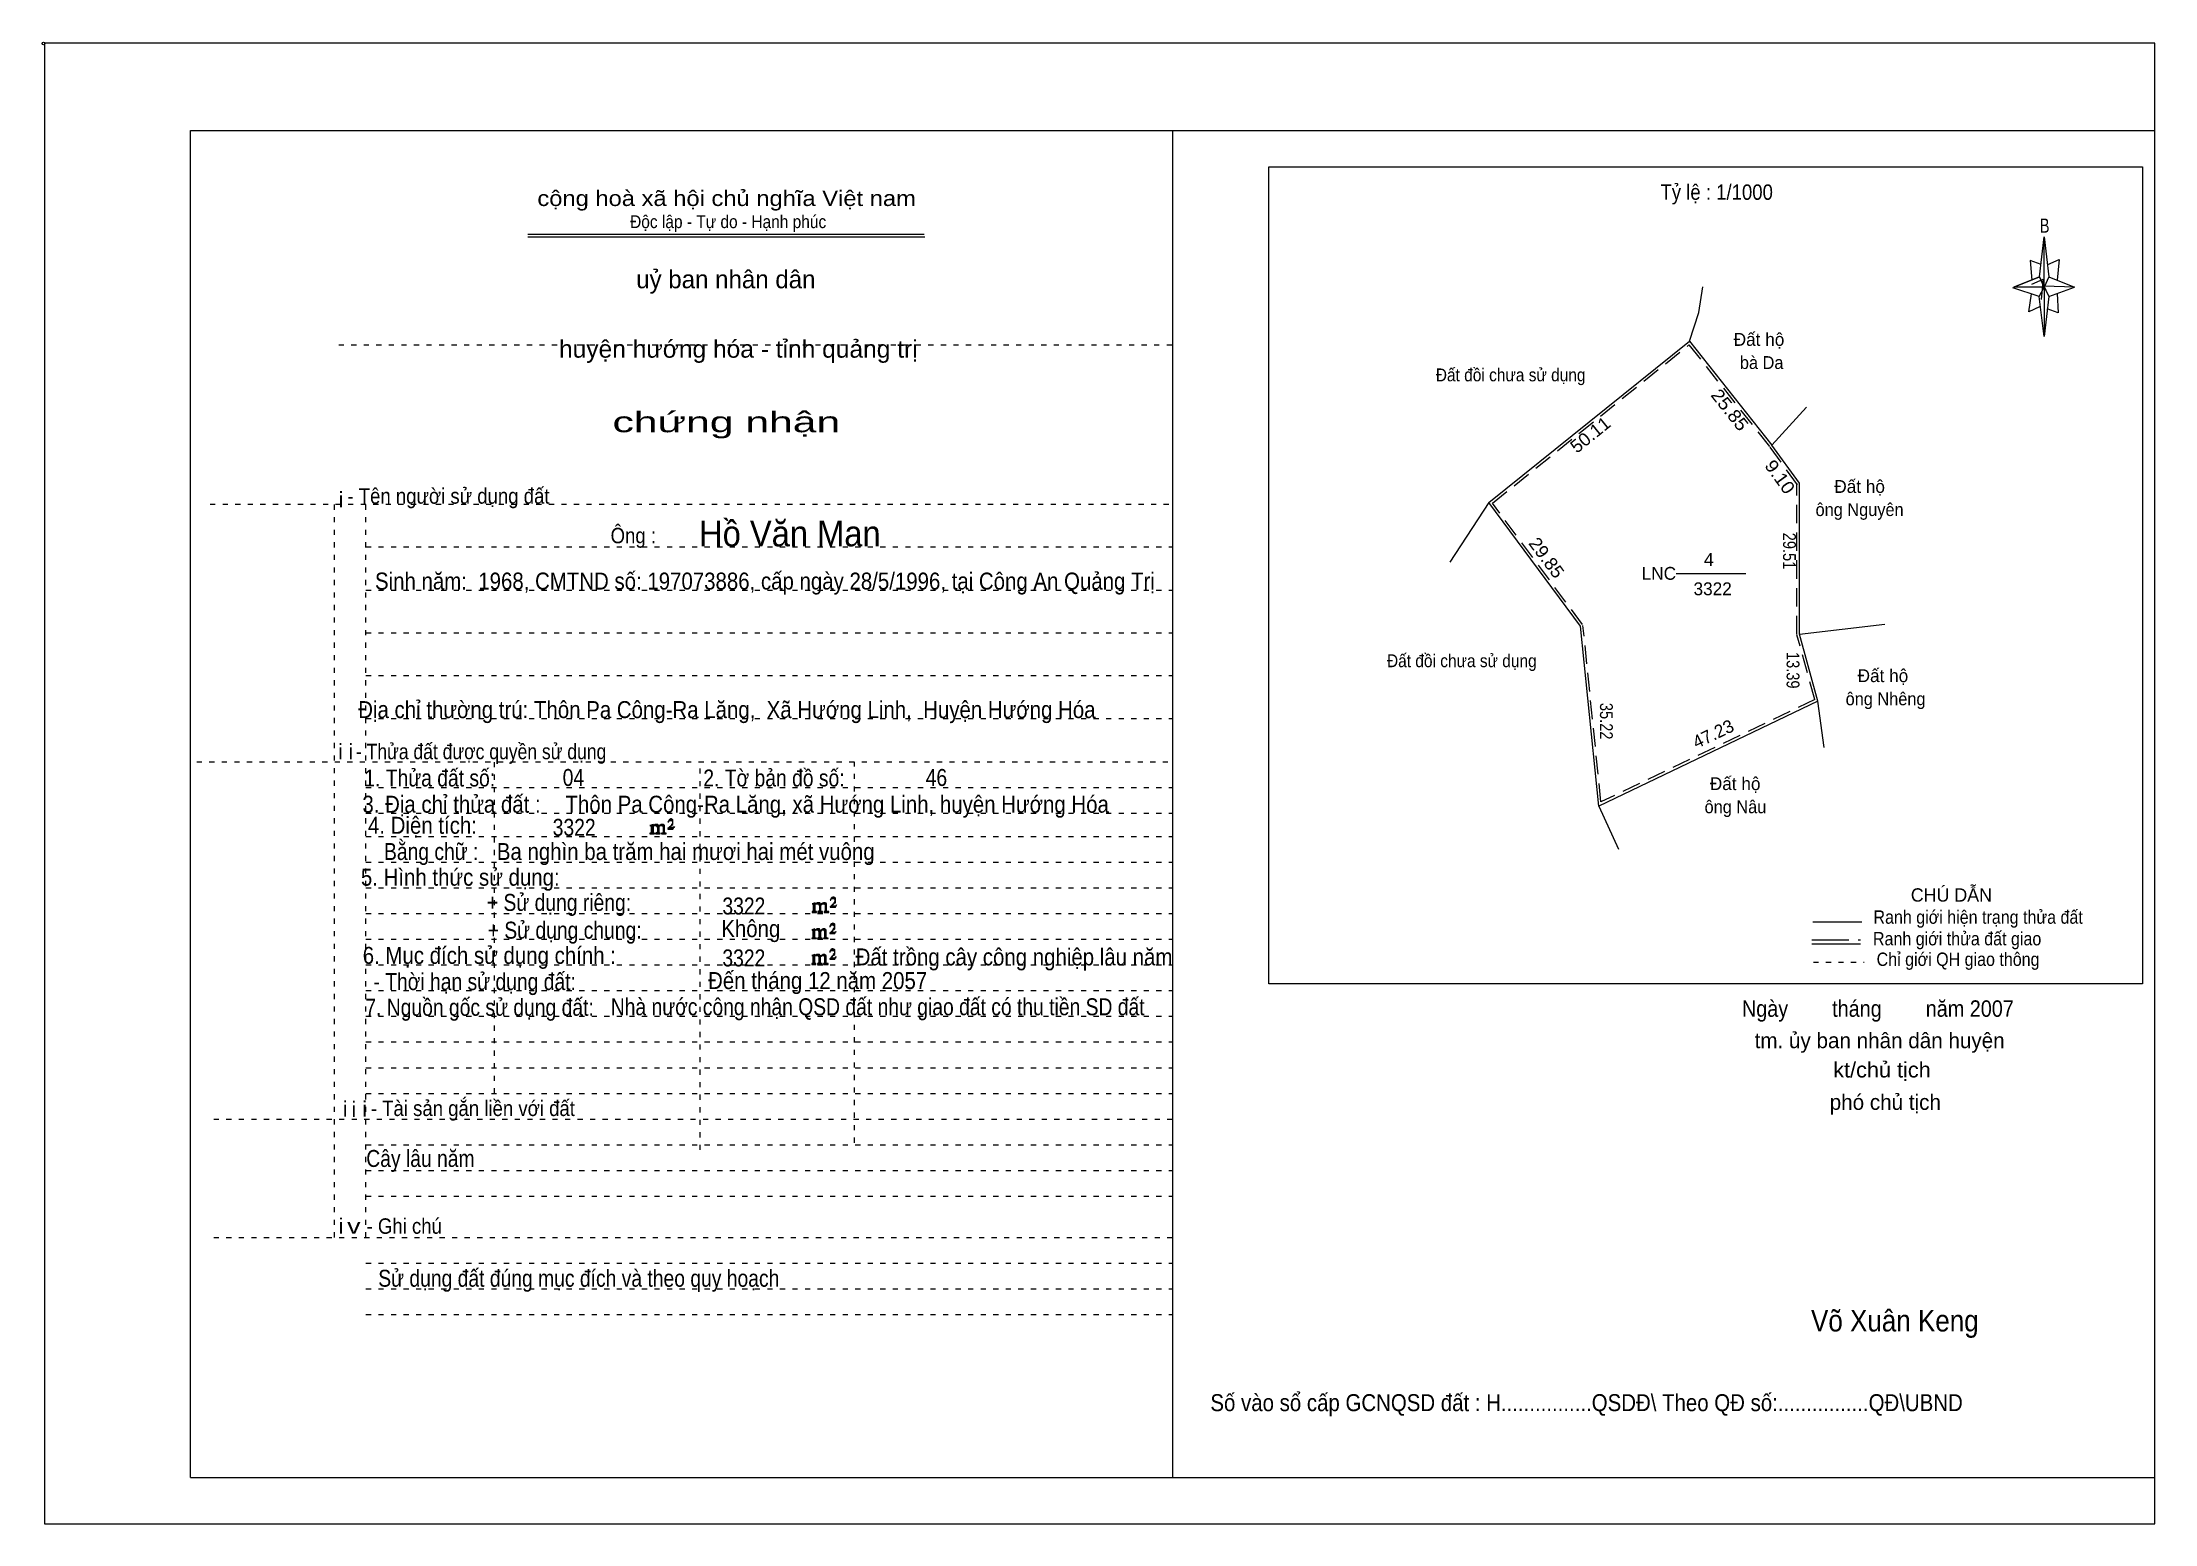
# Model space of a CAD drawing. Header units: centimetres. Extents: x -1.6 to 39.5, y -3.3 to 25.5.
import ezdxf
from ezdxf.enums import TextEntityAlignment as Align

# ---------------------------------------------------------------- set-up
doc = ezdxf.new("R2010")
doc.units = ezdxf.units.CM
doc.header["$LTSCALE"] = 0.12
for name, pattern in [('DOTTED', [1.5, 0.3, -1.2]), ('LONG_DASHED', [7.5, 6, -1.5]), ('MEDIUM_DASHED', [4.5, 3, -1.5])]:
    doc.linetypes.add(name, pattern=pattern)
for name, color, linetype, lineweight in [('1', 7, 'DOTTED', 13), ('10', 7, 'Continuous', 13), ('13', 7, 'Continuous', 13), ('4', 7, 'Continuous', 13), ('5', 7, 'Continuous', 13), ('50', 7, 'Continuous', 13)]:
    doc.layers.add(name, color=color, linetype=linetype, lineweight=lineweight)
doc.layers.add('30', color=7, linetype='Continuous')

msp = doc.modelspace()

# ---------------------------------------------------------------- hatches: boundary and pattern name
at = {"layer": '50'}
for points in [[(10.27, 10.13), (10.27, 10.12), (10.27, 10.11), (10.25, 10.11), (10.24, 10.11), (10.24, 10.1), (10.33, 10.1), (10.33, 10.11), (10.32, 10.11), (10.31, 10.11), (10.31, 10.12), (10.31, 10.13), (10.31, 10.24), (10.31, 10.25), (10.32, 10.26), (10.34, 10.26), (10.35, 10.26), (10.36, 10.26), (10.37, 10.25), (10.39, 10.22), (10.39, 10.13), (10.37, 10.12), (10.37, 10.11), (10.36, 10.11), (10.35, 10.11), (10.35, 10.1), (10.44, 10.1), (10.44, 10.11), (10.43, 10.11), (10.42, 10.11), (10.42, 10.12), (10.42, 10.13), (10.42, 10.24), (10.44, 10.26), (10.45, 10.26), (10.46, 10.26), (10.49, 10.26), (10.49, 10.25), (10.5, 10.24), (10.5, 10.22), (10.5, 10.13), (10.5, 10.12), (10.49, 10.11), (10.49, 10.11), (10.47, 10.11), (10.47, 10.1), (10.56, 10.1), (10.56, 10.11), (10.55, 10.11), (10.54, 10.11), (10.53, 10.12), (10.53, 10.13), (10.53, 10.2), (10.53, 10.25), (10.53, 10.26), (10.52, 10.27), (10.5, 10.28), (10.47, 10.28), (10.46, 10.28), (10.44, 10.27), (10.41, 10.25), (10.41, 10.26), (10.4, 10.28), (10.39, 10.28), (10.37, 10.28), (10.35, 10.28), (10.34, 10.28), (10.32, 10.26), (10.31, 10.26), (10.31, 10.25), (10.31, 10.25), (10.31, 10.26), (10.31, 10.28), (10.24, 10.26), (10.24, 10.26), (10.25, 10.26), (10.27, 10.25), (10.27, 10.24), (10.27, 10.23)], [(10.69, 10.19), (10.72, 10.24), (10.72, 10.24), (10.71, 10.22), (10.69, 10.22), (10.68, 10.22), (10.63, 10.22), (10.66, 10.26), (10.67, 10.27), (10.69, 10.28), (10.69, 10.3), (10.69, 10.32), (10.69, 10.34), (10.69, 10.35), (10.69, 10.37), (10.68, 10.38), (10.67, 10.38), (10.66, 10.39), (10.65, 10.39), (10.63, 10.38), (10.63, 10.38), (10.62, 10.37), (10.61, 10.35), (10.59, 10.33), (10.61, 10.33), (10.61, 10.35), (10.62, 10.35), (10.63, 10.36), (10.65, 10.36), (10.66, 10.36), (10.67, 10.35), (10.68, 10.35), (10.68, 10.32), (10.68, 10.3), (10.66, 10.28), (10.66, 10.26), (10.65, 10.25), (10.59, 10.2), (10.59, 10.19)], [(13.42, 8.61), (13.42, 8.6), (13.42, 8.59), (13.41, 8.59), (13.4, 8.59), (13.4, 8.57), (13.48, 8.57), (13.48, 8.59), (13.47, 8.59), (13.46, 8.59), (13.46, 8.6), (13.46, 8.61), (13.46, 8.72), (13.46, 8.73), (13.47, 8.74), (13.5, 8.74), (13.51, 8.74), (13.52, 8.74), (13.53, 8.73), (13.54, 8.69), (13.54, 8.61), (13.53, 8.6), (13.53, 8.59), (13.52, 8.59), (13.51, 8.59), (13.51, 8.57), (13.6, 8.57), (13.6, 8.59), (13.58, 8.59), (13.57, 8.59), (13.57, 8.6), (13.57, 8.61), (13.57, 8.72), (13.6, 8.74), (13.61, 8.74), (13.62, 8.74), (13.64, 8.74), (13.64, 8.73), (13.65, 8.72), (13.65, 8.69), (13.65, 8.61), (13.65, 8.6), (13.64, 8.59), (13.64, 8.59), (13.63, 8.59), (13.63, 8.57), (13.72, 8.57), (13.72, 8.59), (13.7, 8.59), (13.69, 8.59), (13.68, 8.6), (13.68, 8.61), (13.68, 8.68), (13.68, 8.73), (13.68, 8.74), (13.67, 8.75), (13.65, 8.76), (13.63, 8.76), (13.62, 8.76), (13.6, 8.75), (13.56, 8.73), (13.56, 8.74), (13.55, 8.76), (13.54, 8.76), (13.53, 8.76), (13.51, 8.76), (13.5, 8.76), (13.47, 8.74), (13.46, 8.74), (13.46, 8.73), (13.46, 8.73), (13.46, 8.74), (13.46, 8.76), (13.4, 8.74), (13.4, 8.74), (13.41, 8.74), (13.42, 8.73), (13.42, 8.72), (13.42, 8.71)], [(13.85, 8.67), (13.87, 8.72), (13.87, 8.72), (13.86, 8.69), (13.85, 8.69), (13.84, 8.69), (13.78, 8.69), (13.82, 8.74), (13.83, 8.75), (13.85, 8.76), (13.85, 8.78), (13.85, 8.79), (13.85, 8.82), (13.85, 8.83), (13.85, 8.85), (13.84, 8.86), (13.83, 8.86), (13.82, 8.87), (13.8, 8.87), (13.78, 8.86), (13.78, 8.86), (13.77, 8.85), (13.76, 8.83), (13.75, 8.81), (13.76, 8.81), (13.76, 8.83), (13.77, 8.83), (13.78, 8.84), (13.8, 8.84), (13.82, 8.84), (13.83, 8.83), (13.84, 8.83), (13.84, 8.79), (13.84, 8.78), (13.82, 8.76), (13.82, 8.74), (13.8, 8.73), (13.75, 8.68), (13.75, 8.67)], [(13.41, 8.09), (13.41, 8.08), (13.41, 8.07), (13.4, 8.07), (13.39, 8.07), (13.39, 8.06), (13.48, 8.06), (13.48, 8.07), (13.47, 8.07), (13.45, 8.07), (13.45, 8.08), (13.45, 8.09), (13.45, 8.2), (13.45, 8.21), (13.47, 8.23), (13.49, 8.23), (13.5, 8.23), (13.51, 8.23), (13.52, 8.21), (13.53, 8.18), (13.53, 8.09), (13.52, 8.08), (13.52, 8.07), (13.51, 8.07), (13.5, 8.07), (13.5, 8.06), (13.59, 8.06), (13.59, 8.07), (13.58, 8.07), (13.57, 8.07), (13.57, 8.08), (13.57, 8.09), (13.57, 8.2), (13.59, 8.23), (13.6, 8.23), (13.61, 8.23), (13.63, 8.23), (13.63, 8.21), (13.64, 8.2), (13.64, 8.18), (13.64, 8.09), (13.64, 8.08), (13.63, 8.07), (13.63, 8.07), (13.62, 8.07), (13.62, 8.06), (13.71, 8.06), (13.71, 8.07), (13.7, 8.07), (13.69, 8.07), (13.67, 8.08), (13.67, 8.09), (13.67, 8.17), (13.67, 8.21), (13.67, 8.23), (13.66, 8.24), (13.64, 8.25), (13.62, 8.25), (13.61, 8.25), (13.59, 8.24), (13.55, 8.21), (13.55, 8.23), (13.54, 8.25), (13.53, 8.25), (13.52, 8.25), (13.5, 8.25), (13.49, 8.25), (13.47, 8.23), (13.45, 8.23), (13.45, 8.21), (13.45, 8.21), (13.45, 8.23), (13.45, 8.25), (13.39, 8.23), (13.39, 8.23), (13.4, 8.23), (13.41, 8.21), (13.41, 8.2), (13.41, 8.19)], [(13.84, 8.16), (13.86, 8.2), (13.86, 8.2), (13.85, 8.18), (13.84, 8.18), (13.83, 8.18), (13.77, 8.18), (13.81, 8.23), (13.82, 8.24), (13.84, 8.25), (13.84, 8.27), (13.84, 8.28), (13.84, 8.3), (13.84, 8.31), (13.84, 8.34), (13.83, 8.35), (13.82, 8.35), (13.81, 8.36), (13.8, 8.36), (13.77, 8.35), (13.77, 8.35), (13.76, 8.34), (13.75, 8.31), (13.74, 8.29), (13.75, 8.29), (13.75, 8.31), (13.76, 8.31), (13.77, 8.33), (13.8, 8.33), (13.81, 8.33), (13.82, 8.31), (13.83, 8.31), (13.83, 8.28), (13.83, 8.27), (13.81, 8.25), (13.81, 8.23), (13.8, 8.21), (13.74, 8.17), (13.74, 8.16)], [(13.84, 7.66), (13.86, 7.71), (13.86, 7.71), (13.85, 7.68), (13.84, 7.68), (13.83, 7.68), (13.77, 7.68), (13.81, 7.73), (13.82, 7.74), (13.84, 7.75), (13.84, 7.77), (13.84, 7.78), (13.84, 7.81), (13.84, 7.82), (13.84, 7.84), (13.83, 7.85), (13.82, 7.85), (13.81, 7.86), (13.79, 7.86), (13.77, 7.85), (13.77, 7.85), (13.76, 7.84), (13.75, 7.82), (13.74, 7.8), (13.75, 7.8), (13.75, 7.82), (13.76, 7.82), (13.77, 7.83), (13.79, 7.83), (13.81, 7.83), (13.82, 7.82), (13.83, 7.82), (13.83, 7.78), (13.83, 7.77), (13.81, 7.75), (13.81, 7.73), (13.79, 7.72), (13.74, 7.67), (13.74, 7.66)], [(13.41, 7.6), (13.41, 7.59), (13.41, 7.58), (13.4, 7.58), (13.39, 7.58), (13.39, 7.56), (13.47, 7.56), (13.47, 7.58), (13.46, 7.58), (13.45, 7.58), (13.45, 7.59), (13.45, 7.6), (13.45, 7.71), (13.45, 7.72), (13.46, 7.73), (13.49, 7.73), (13.5, 7.73), (13.51, 7.73), (13.52, 7.72), (13.53, 7.68), (13.53, 7.6), (13.52, 7.59), (13.52, 7.58), (13.51, 7.58), (13.5, 7.58), (13.5, 7.56), (13.59, 7.56), (13.59, 7.58), (13.57, 7.58), (13.56, 7.58), (13.56, 7.59), (13.56, 7.6), (13.56, 7.71), (13.59, 7.73), (13.6, 7.73), (13.61, 7.73), (13.63, 7.73), (13.63, 7.72), (13.64, 7.71), (13.64, 7.68), (13.64, 7.6), (13.64, 7.59), (13.63, 7.58), (13.63, 7.58), (13.62, 7.58), (13.62, 7.56), (13.71, 7.56), (13.71, 7.58), (13.69, 7.58), (13.68, 7.58), (13.67, 7.59), (13.67, 7.6), (13.67, 7.67), (13.67, 7.72), (13.67, 7.73), (13.66, 7.74), (13.64, 7.75), (13.62, 7.75), (13.61, 7.75), (13.59, 7.74), (13.55, 7.72), (13.55, 7.73), (13.54, 7.75), (13.53, 7.75), (13.52, 7.75), (13.5, 7.75), (13.49, 7.75), (13.46, 7.73), (13.45, 7.73), (13.45, 7.72), (13.45, 7.72), (13.45, 7.73), (13.45, 7.75), (13.39, 7.73), (13.39, 7.73), (13.4, 7.73), (13.41, 7.72), (13.41, 7.71), (13.41, 7.7)]]:
    msp.add_hatch(color=256, dxfattribs=at).paths.add_polyline_path(points)

# ---------------------------------------------------------------- linework, layer by layer
at = {"layer": '1', "linetype": 'Continuous'}
for p, q in [((1.31, -2.42), (1.31, 23.78)), ((1.31, 23.78), (39.51, 23.78)), ((20.41, -2.42), (20.41, 23.78)), ((39.51, -2.42), (39.51, 23.78)), ((7.87, 21.76), (15.58, 21.76)), ((7.87, 21.71), (15.59, 21.71)), ((37.26, 20.55), (36.75, 20.72)), ((1.31, -2.42), (39.51, -2.42))]:
    msp.add_line(p, q, dxfattribs=at)
at = {"layer": '1'}
for p, q in [((4.19, 19.61), (20.41, 19.61)), ((1.69, 16.51), (20.41, 16.51)), ((4.11, 2.25), (4.11, 16.51)), ((4.72, 2.25), (4.72, 16.51)), ((4.72, 15.68), (20.41, 15.68)), ((4.72, 14.84), (20.41, 14.84)), ((4.72, 14.01), (20.41, 14.01)), ((4.72, 13.18), (20.41, 13.18)), ((4.72, 12.34), (20.41, 12.34)), ((1.43, 11.5), (20.41, 11.5)), ((7.22, 5.05), (7.22, 11.5)), ((11.22, 3.95), (11.22, 11.5)), ((14.22, 4.09), (14.22, 11.5)), ((4.72, 11), (20.41, 11)), ((4.72, 10.5), (20.41, 10.5)), ((4.72, 10.05), (20.41, 10.05)), ((4.72, 9.55), (20.41, 9.55)), ((4.72, 9.05), (20.41, 9.05)), ((4.72, 8.55), (20.41, 8.55)), ((4.72, 8.05), (20.41, 8.05)), ((4.72, 7.55), (20.41, 7.55)), ((4.72, 7.05), (20.41, 7.05)), ((4.72, 6.55), (20.41, 6.55)), ((4.72, 6.05), (20.41, 6.05)), ((4.72, 5.55), (20.41, 5.55)), ((4.72, 5.05), (20.41, 5.05)), ((1.76, 4.55), (20.41, 4.55)), ((4.72, 4.05), (20.41, 4.05)), ((4.72, 3.55), (20.41, 3.55)), ((4.72, 3.05), (20.41, 3.05)), ((1.76, 2.25), (20.41, 2.25)), ((4.72, 1.75), (20.41, 1.75)), ((4.72, 1.25), (20.41, 1.25)), ((4.72, 0.75), (20.41, 0.75))]:
    msp.add_line(p, q, dxfattribs=at)
at = {"layer": '1', "linetype": 'Continuous'}
msp.add_lwpolyline([(-1.53, -3.32), (39.51, -3.32), (39.51, 25.48), (-1.53, 25.48)], close=True, dxfattribs=at)
msp.add_lwpolyline([(37.27, 20.35), (37.06, 20.25), (37.11, 20.6)], dxfattribs=at)
at = {"layer": '10'}
for p, q in [((26.56, 16.54), (30.46, 19.68)), ((30.46, 19.68), (32.06, 17.66)), ((32.06, 17.66), (32.74, 18.4)), ((26.56, 16.54), (25.8, 15.38)), ((28.34, 14.14), (26.56, 16.54)), ((28.7, 10.64), (28.34, 14.14)), ((32.6, 13.98), (34.26, 14.18)), ((32.96, 12.68), (28.7, 10.64)), ((33.08, 11.78), (32.96, 12.68)), ((28.7, 10.64), (29.08, 9.8))]:
    msp.add_line(p, q, dxfattribs=at)
at = {"layer": '10', "linetype": 'MEDIUM_DASHED'}
for p, q in [((26.63, 16.53), (30.45, 19.61)), ((30.45, 19.61), (32.02, 17.63)), ((32.56, 16.89), (32.02, 17.63)), ((32.55, 13.98), (32.55, 16.92)), ((28.38, 14.17), (26.63, 16.53)), ((28.74, 10.72), (28.39, 14.15)), ((32.9, 12.71), (32.55, 13.97)), ((32.9, 12.71), (28.74, 10.72))]:
    msp.add_line(p, q, dxfattribs=at)
at = {"layer": '10'}
for points in [[(30.46, 19.68), (30.64, 20.24), (30.72, 20.74)], [(32.96, 12.68), (32.6, 13.98), (32.6, 16.92), (32.06, 17.66)]]:
    msp.add_lwpolyline(points, dxfattribs=at)
at = {"layer": '13'}
msp.add_line((30.2, 15.16), (31.56, 15.16), dxfattribs=at)
at = {"layer": '4'}
for p, q in [((32.86, 8.39), (33.81, 8.39)), ((32.84, 7.96), (33.79, 7.96))]:
    msp.add_line(p, q, dxfattribs=at)
at = {"layer": '4', "linetype": 'LONG_DASHED'}
msp.add_line((32.84, 8.04), (33.79, 8.04), dxfattribs=at)
at = {"layer": '4', "linetype": 'DOTTED'}
msp.add_line((32.87, 7.6), (33.86, 7.6), dxfattribs=at)
at = {"layer": '4'}
msp.add_lwpolyline([(22.28, 23.07), (39.27, 23.07), (39.27, 7.18), (22.28, 7.18)], close=True, dxfattribs=at)
msp.add_circle((-1.55, 25.47), 0.025, dxfattribs=at)
at = {"layer": '5'}
for p, q in [((37.27, 20.93), (37.36, 21.71)), ((37.45, 20.55), (37.36, 19.77)), ((37.45, 20.93), (37.95, 20.73)), ((37.61, 20.61), (37.63, 20.23)), ((37.63, 20.23), (37.42, 20.31))]:
    msp.add_line(p, q, dxfattribs=at)
for points in [[(37.36, 21.71), (37.45, 20.93), (37.36, 20.73)], [(37.36, 20.73), (36.77, 20.73), (37.27, 20.93), (37.45, 20.55), (37.95, 20.73), (37.36, 20.75)], [(37.36, 20.73), (37.36, 19.77), (37.26, 20.55)]]:
    msp.add_lwpolyline(points, close=True, dxfattribs=at)
for points in [[(37.3, 21.17), (37.09, 21.25), (37.12, 20.87)], [(37.43, 21.17), (37.65, 21.27), (37.61, 20.87)], [(37.36, 20.73), (37.27, 20.93), (36.77, 20.73)], [(37.12, 20.79), (37.34, 20.89), (37.3, 20.49)], [(37.36, 20.73), (37.45, 20.55), (37.95, 20.73)]]:
    msp.add_lwpolyline(points, dxfattribs=at)
at = {"layer": '50'}
for points in [[(10.27, 10.13), (10.27, 10.12), (10.27, 10.11), (10.25, 10.11), (10.24, 10.11), (10.24, 10.1), (10.33, 10.1), (10.33, 10.11), (10.32, 10.11), (10.31, 10.11), (10.31, 10.12), (10.31, 10.13), (10.31, 10.24), (10.31, 10.25), (10.32, 10.26), (10.34, 10.26), (10.35, 10.26), (10.36, 10.26), (10.37, 10.25), (10.39, 10.22), (10.39, 10.13), (10.37, 10.12), (10.37, 10.11), (10.36, 10.11), (10.35, 10.11), (10.35, 10.1), (10.44, 10.1), (10.44, 10.11), (10.43, 10.11), (10.42, 10.11), (10.42, 10.12), (10.42, 10.13), (10.42, 10.24), (10.44, 10.26), (10.45, 10.26), (10.46, 10.26), (10.49, 10.26), (10.49, 10.25), (10.5, 10.24), (10.5, 10.22), (10.5, 10.13), (10.5, 10.12), (10.49, 10.11), (10.49, 10.11), (10.47, 10.11), (10.47, 10.1), (10.56, 10.1), (10.56, 10.11), (10.55, 10.11), (10.54, 10.11), (10.53, 10.12), (10.53, 10.13), (10.53, 10.2), (10.53, 10.25), (10.53, 10.26), (10.52, 10.27), (10.5, 10.28), (10.47, 10.28), (10.46, 10.28), (10.44, 10.27), (10.41, 10.25), (10.41, 10.26), (10.4, 10.28), (10.39, 10.28), (10.37, 10.28), (10.35, 10.28), (10.34, 10.28), (10.32, 10.26), (10.31, 10.26), (10.31, 10.25), (10.31, 10.25), (10.31, 10.26), (10.31, 10.28), (10.24, 10.26), (10.24, 10.26), (10.25, 10.26), (10.27, 10.25), (10.27, 10.24), (10.27, 10.23)], [(10.69, 10.19), (10.72, 10.24), (10.72, 10.24), (10.71, 10.22), (10.69, 10.22), (10.68, 10.22), (10.63, 10.22), (10.66, 10.26), (10.67, 10.27), (10.69, 10.28), (10.69, 10.3), (10.69, 10.32), (10.69, 10.34), (10.69, 10.35), (10.69, 10.37), (10.68, 10.38), (10.67, 10.38), (10.66, 10.39), (10.65, 10.39), (10.63, 10.38), (10.63, 10.38), (10.62, 10.37), (10.61, 10.35), (10.59, 10.33), (10.61, 10.33), (10.61, 10.35), (10.62, 10.35), (10.63, 10.36), (10.65, 10.36), (10.66, 10.36), (10.67, 10.35), (10.68, 10.35), (10.68, 10.32), (10.68, 10.3), (10.66, 10.28), (10.66, 10.26), (10.65, 10.25), (10.59, 10.2), (10.59, 10.19)], [(13.42, 8.61), (13.42, 8.6), (13.42, 8.59), (13.41, 8.59), (13.4, 8.59), (13.4, 8.57), (13.48, 8.57), (13.48, 8.59), (13.47, 8.59), (13.46, 8.59), (13.46, 8.6), (13.46, 8.61), (13.46, 8.72), (13.46, 8.73), (13.47, 8.74), (13.5, 8.74), (13.51, 8.74), (13.52, 8.74), (13.53, 8.73), (13.54, 8.69), (13.54, 8.61), (13.53, 8.6), (13.53, 8.59), (13.52, 8.59), (13.51, 8.59), (13.51, 8.57), (13.6, 8.57), (13.6, 8.59), (13.58, 8.59), (13.57, 8.59), (13.57, 8.6), (13.57, 8.61), (13.57, 8.72), (13.6, 8.74), (13.61, 8.74), (13.62, 8.74), (13.64, 8.74), (13.64, 8.73), (13.65, 8.72), (13.65, 8.69), (13.65, 8.61), (13.65, 8.6), (13.64, 8.59), (13.64, 8.59), (13.63, 8.59), (13.63, 8.57), (13.72, 8.57), (13.72, 8.59), (13.7, 8.59), (13.69, 8.59), (13.68, 8.6), (13.68, 8.61), (13.68, 8.68), (13.68, 8.73), (13.68, 8.74), (13.67, 8.75), (13.65, 8.76), (13.63, 8.76), (13.62, 8.76), (13.6, 8.75), (13.56, 8.73), (13.56, 8.74), (13.55, 8.76), (13.54, 8.76), (13.53, 8.76), (13.51, 8.76), (13.5, 8.76), (13.47, 8.74), (13.46, 8.74), (13.46, 8.73), (13.46, 8.73), (13.46, 8.74), (13.46, 8.76), (13.4, 8.74), (13.4, 8.74), (13.41, 8.74), (13.42, 8.73), (13.42, 8.72), (13.42, 8.71)], [(13.85, 8.67), (13.87, 8.72), (13.87, 8.72), (13.86, 8.69), (13.85, 8.69), (13.84, 8.69), (13.78, 8.69), (13.82, 8.74), (13.83, 8.75), (13.85, 8.76), (13.85, 8.78), (13.85, 8.79), (13.85, 8.82), (13.85, 8.83), (13.85, 8.85), (13.84, 8.86), (13.83, 8.86), (13.82, 8.87), (13.8, 8.87), (13.78, 8.86), (13.78, 8.86), (13.77, 8.85), (13.76, 8.83), (13.75, 8.81), (13.76, 8.81), (13.76, 8.83), (13.77, 8.83), (13.78, 8.84), (13.8, 8.84), (13.82, 8.84), (13.83, 8.83), (13.84, 8.83), (13.84, 8.79), (13.84, 8.78), (13.82, 8.76), (13.82, 8.74), (13.8, 8.73), (13.75, 8.68), (13.75, 8.67)], [(13.41, 8.09), (13.41, 8.08), (13.41, 8.07), (13.4, 8.07), (13.39, 8.07), (13.39, 8.06), (13.48, 8.06), (13.48, 8.07), (13.47, 8.07), (13.45, 8.07), (13.45, 8.08), (13.45, 8.09), (13.45, 8.2), (13.45, 8.21), (13.47, 8.23), (13.49, 8.23), (13.5, 8.23), (13.51, 8.23), (13.52, 8.21), (13.53, 8.18), (13.53, 8.09), (13.52, 8.08), (13.52, 8.07), (13.51, 8.07), (13.5, 8.07), (13.5, 8.06), (13.59, 8.06), (13.59, 8.07), (13.58, 8.07), (13.57, 8.07), (13.57, 8.08), (13.57, 8.09), (13.57, 8.2), (13.59, 8.23), (13.6, 8.23), (13.61, 8.23), (13.63, 8.23), (13.63, 8.21), (13.64, 8.2), (13.64, 8.18), (13.64, 8.09), (13.64, 8.08), (13.63, 8.07), (13.63, 8.07), (13.62, 8.07), (13.62, 8.06), (13.71, 8.06), (13.71, 8.07), (13.7, 8.07), (13.69, 8.07), (13.67, 8.08), (13.67, 8.09), (13.67, 8.17), (13.67, 8.21), (13.67, 8.23), (13.66, 8.24), (13.64, 8.25), (13.62, 8.25), (13.61, 8.25), (13.59, 8.24), (13.55, 8.21), (13.55, 8.23), (13.54, 8.25), (13.53, 8.25), (13.52, 8.25), (13.5, 8.25), (13.49, 8.25), (13.47, 8.23), (13.45, 8.23), (13.45, 8.21), (13.45, 8.21), (13.45, 8.23), (13.45, 8.25), (13.39, 8.23), (13.39, 8.23), (13.4, 8.23), (13.41, 8.21), (13.41, 8.2), (13.41, 8.19)], [(13.84, 8.16), (13.86, 8.2), (13.86, 8.2), (13.85, 8.18), (13.84, 8.18), (13.83, 8.18), (13.77, 8.18), (13.81, 8.23), (13.82, 8.24), (13.84, 8.25), (13.84, 8.27), (13.84, 8.28), (13.84, 8.3), (13.84, 8.31), (13.84, 8.34), (13.83, 8.35), (13.82, 8.35), (13.81, 8.36), (13.8, 8.36), (13.77, 8.35), (13.77, 8.35), (13.76, 8.34), (13.75, 8.31), (13.74, 8.29), (13.75, 8.29), (13.75, 8.31), (13.76, 8.31), (13.77, 8.33), (13.8, 8.33), (13.81, 8.33), (13.82, 8.31), (13.83, 8.31), (13.83, 8.28), (13.83, 8.27), (13.81, 8.25), (13.81, 8.23), (13.8, 8.21), (13.74, 8.17), (13.74, 8.16)], [(13.84, 7.66), (13.86, 7.71), (13.86, 7.71), (13.85, 7.68), (13.84, 7.68), (13.83, 7.68), (13.77, 7.68), (13.81, 7.73), (13.82, 7.74), (13.84, 7.75), (13.84, 7.77), (13.84, 7.78), (13.84, 7.81), (13.84, 7.82), (13.84, 7.84), (13.83, 7.85), (13.82, 7.85), (13.81, 7.86), (13.79, 7.86), (13.77, 7.85), (13.77, 7.85), (13.76, 7.84), (13.75, 7.82), (13.74, 7.8), (13.75, 7.8), (13.75, 7.82), (13.76, 7.82), (13.77, 7.83), (13.79, 7.83), (13.81, 7.83), (13.82, 7.82), (13.83, 7.82), (13.83, 7.78), (13.83, 7.77), (13.81, 7.75), (13.81, 7.73), (13.79, 7.72), (13.74, 7.67), (13.74, 7.66)], [(13.41, 7.6), (13.41, 7.59), (13.41, 7.58), (13.4, 7.58), (13.39, 7.58), (13.39, 7.56), (13.47, 7.56), (13.47, 7.58), (13.46, 7.58), (13.45, 7.58), (13.45, 7.59), (13.45, 7.6), (13.45, 7.71), (13.45, 7.72), (13.46, 7.73), (13.49, 7.73), (13.5, 7.73), (13.51, 7.73), (13.52, 7.72), (13.53, 7.68), (13.53, 7.6), (13.52, 7.59), (13.52, 7.58), (13.51, 7.58), (13.5, 7.58), (13.5, 7.56), (13.59, 7.56), (13.59, 7.58), (13.57, 7.58), (13.56, 7.58), (13.56, 7.59), (13.56, 7.6), (13.56, 7.71), (13.59, 7.73), (13.6, 7.73), (13.61, 7.73), (13.63, 7.73), (13.63, 7.72), (13.64, 7.71), (13.64, 7.68), (13.64, 7.6), (13.64, 7.59), (13.63, 7.58), (13.63, 7.58), (13.62, 7.58), (13.62, 7.56), (13.71, 7.56), (13.71, 7.58), (13.69, 7.58), (13.68, 7.58), (13.67, 7.59), (13.67, 7.6), (13.67, 7.67), (13.67, 7.72), (13.67, 7.73), (13.66, 7.74), (13.64, 7.75), (13.62, 7.75), (13.61, 7.75), (13.59, 7.74), (13.55, 7.72), (13.55, 7.73), (13.54, 7.75), (13.53, 7.75), (13.52, 7.75), (13.5, 7.75), (13.49, 7.75), (13.46, 7.73), (13.45, 7.73), (13.45, 7.72), (13.45, 7.72), (13.45, 7.73), (13.45, 7.75), (13.39, 7.73), (13.39, 7.73), (13.4, 7.73), (13.41, 7.72), (13.41, 7.71), (13.41, 7.7)]]:
    msp.add_lwpolyline(points, close=True, dxfattribs=at)

# ---------------------------------------------------------------- texts
at = {"layer": '1'}
for s, height, width, p in [('cộng hoà xã hội chủ nghĩa Việt nam', 0.3, 1.15, (11.735, 22.31)), ('Độc lập - Tự do - Hạnh phúc', 0.25, 0.9, (11.765, 21.88)), ('chứng nhận', 0.4, 1.55, (11.73, 17.91)), ('- Tên người sử dụng đất', 0.3, 0.9, (6.325, 16.52)), ('- Thửa đất được quyền sử dụng', 0.3, 0.85, (6.96, 11.55)), ('- Tài sản gắn liền với đất ', 0.3, 0.9, (6.85, 4.61)), ('v', 0.3, 1.3, (4.485, 2.32)), ('- Ghi chú', 0.3, 0.9, (5.465, 2.32))]:
    msp.add_text(s, height=height, dxfattribs=dict(at, width=width)).set_placement(p, align=Align.CENTER)
for s, height, p in [('uỷ ban nhân dân', 0.35, (11.72, 20.71)), ('i', 0.3, (4.235, 16.45)), ('i', 0.3, (4.225, 11.55)), ('i', 0.3, (4.425, 11.55)), ('i', 0.3, (4.315, 4.6)), ('i', 0.3, (4.485, 4.59)), ('i', 0.3, (4.695, 4.6)), ('i', 0.3, (4.235, 2.32))]:
    msp.add_text(s, height=height, dxfattribs=at).set_placement(p, align=Align.CENTER)
at = {"layer": '10'}
for s, height, width, p in [('Tỷ lệ : 1/1000', 0.3, 0.9, (30.99, 22.43)), ('bà Da', 0.25, 0.95, (31.865, 19.14)), ('Đất đồi chưa sử dụng ', 0.25, 0.9, (27.025, 18.9)), ('ông Nguyên', 0.25, 0.95, (33.77, 16.28)), ('Hồ Văn Man', 0.5, 0.95, (12.965, 15.69)), ('Đất đồi chưa sử dụng ', 0.25, 0.9, (26.075, 13.34)), ('ông Nhêng', 0.25, 0.95, (34.275, 12.6)), ('ông Nâu', 0.25, 0.95, (31.355, 10.5)), ('Võ Xuân Keng', 0.42, 0.9, (34.455, 0.42))]:
    msp.add_text(s, height=height, dxfattribs=dict(at, width=width)).set_placement(p, align=Align.CENTER)
for s, p in [('Đất hộ ', (31.86, 19.59)), ('Đất hộ', (33.77, 16.73)), ('Đất hộ ', (34.27, 13.05)), ('Đất hộ', (31.35, 10.95))]:
    msp.add_text(s, height=0.25, dxfattribs=at).set_placement(p, align=Align.CENTER)
msp.add_text('LNC', height=0.25, dxfattribs=at).set_placement((30.2, 15.04), align=Align.RIGHT)
at = {"layer": '10', "width": 1.05}
msp.add_text('4', height=0.25, dxfattribs=at).set_placement((30.74, 15.31))
at = {"layer": '10'}
msp.add_text('3322', height=0.25, dxfattribs=at).set_placement((30.54, 14.74))
at = {"layer": '10', "width": 0.85}
msp.add_text('13.39', height=0.25, rotation=270, dxfattribs=at).set_placement((32.35, 13.28), align=Align.CENTER)
at = {"layer": '30'}
for s, rotation, width, p in [('25.85', 308.417, 1.1, (31.147, 18.268)), ('50.11', 38.885, 1.05, (28.611, 17.764)), ('9.10', 306.013, 1.1, (32.119, 16.968)), ('29.85', 306.705, 1.05, (27.582, 15.395)), ('29.51', 270, 0.85, (32.28, 15.6)), ('35.22', 270, 0.85, (28.72, 12.29))]:
    msp.add_text(s, height=0.25, rotation=rotation, dxfattribs=dict(at, width=width)).set_placement(p, align=Align.CENTER)
msp.add_text('47.23', height=0.25, rotation=25.589, dxfattribs=at).set_placement((30.976, 11.93), align=Align.CENTER)
at = {"layer": '4'}
msp.add_text('CHÚ DẪN', height=0.2591, dxfattribs=at).set_placement((35.555, 8.78), align=Align.CENTER)
at = {"layer": '4', "width": 0.9}
for s, p in [('Ranh giới hiện trạng thửa đất', (36.075, 8.35)), ('Ranh giới thửa đất giao ', (35.71, 7.93)), ('Chỉ giới QH giao thông', (35.685, 7.53))]:
    msp.add_text(s, height=0.2591, dxfattribs=at).set_placement(p, align=Align.CENTER)
at = {"layer": '5', "width": 0.75}
msp.add_text('B', height=0.276, dxfattribs=at).set_placement((37.37, 21.79), align=Align.CENTER)
at = {"layer": '50'}
for s, height, width, p in [('  huyện hướng hóa - tỉnh quảng trị', 0.34, 1.05, (11.83, 19.36)), ('Ông :', 0.3, 0.9, (9.92, 15.75)), ('Sinh năm:  1968, CMTND số: 197073886, cấp ngày 28/5/1996, tại Công An Quảng Trị', 0.33, 0.9, (12.48, 14.85)), ('Địa chỉ thường trú: Thôn Pa Công-Ra Lăng,  Xã Hướng Linh,  Huyện Hướng Hóa', 0.33, 0.9, (11.74, 12.35)), ('1. Thửa đất số:  ', 0.33, 0.85, (6.065, 11.02)), ('04', 0.33, 0.85, (8.755, 11.03)), ('2. Tờ bản đồ số:  ', 0.33, 0.85, (12.76, 11.02)), ('46', 0.33, 0.85, (15.815, 11.03)), ('3. Địa chỉ thửa đất : ', 0.33, 0.9, (6.44, 10.51)), ('Thôn Pa Công-Ra Lăng, xã Hướng Linh, huyện Hướng Hóa', 0.33, 0.9, (13.885, 10.51)), ('4. Diện tích: ', 0.33, 0.9, (5.875, 10.1)), ('3322', 0.33, 0.85, (8.77, 10.06)), ('Bằng chữ :', 0.33, 0.85, (5.99, 9.59)), ('Ba nghìn ba trăm hai mươi hai mét vuông', 0.33, 0.9, (10.94, 9.59)), ('5. Hình thức sử dụng:', 0.33, 0.9, (6.555, 9.09)), ('+ Sử dụng riêng:', 0.33, 0.85, (8.475, 8.6)), ('3322', 0.33, 0.85, (12.07, 8.53)), ('+ Sử dụng chung:', 0.33, 0.85, (8.585, 8.06)), ('Không', 0.33, 0.9, (12.205, 8.09)), ('6. Mục đích sử dụng chính :', 0.33, 0.9, (7.12, 7.57)), ('3322', 0.33, 0.85, (12.07, 7.52)), ('Đất trồng cây công nghiệp lâu năm', 0.33, 0.9, (17.325, 7.54)), ('- Thời hạn sử dụng đất:', 0.33, 0.85, (6.835, 7.06)), ('Đến tháng 12 năm 2057', 0.33, 0.9, (13.505, 7.08)), ('7. Nguồn gốc sử dụng đất:', 0.33, 0.85, (6.93, 6.56)), ('Nhà nước công nhận QSD đất như giao đất có thu tiền SD đất ', 0.33, 0.85, (14.725, 6.57)), ('Ngày        tháng        năm 2007', 0.32, 0.9, (34.125, 6.54)), ('kt/chủ tịch', 0.3, 1.05, (34.205, 5.36)), ('Cây lâu năm', 0.33, 0.85, (5.78, 3.62)), ('Sử dụng đất đúng mục đích và theo quy hoạch', 0.33, 0.85, (8.86, 1.29)), ('Số vào sổ cấp GCNQSD đất : H................QSDĐ\\ Theo QĐ số:................QĐ\\UBND', 0.33, 0.9, (28.46, -1.13))]:
    msp.add_text(s, height=height, dxfattribs=dict(at, width=width)).set_placement(p, align=Align.CENTER)
for s, p in [('tm. ủy ban nhân dân huyện ', (34.215, 5.93)), ('phó chủ tịch', (34.27, 4.73))]:
    msp.add_text(s, height=0.3, dxfattribs=at).set_placement(p, align=Align.CENTER)

doc.saveas('drawing.dxf')
